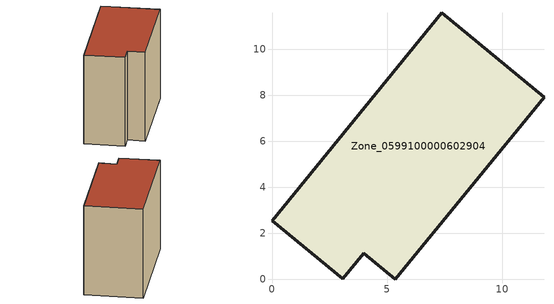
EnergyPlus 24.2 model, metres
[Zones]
Zone_0599100000602904
 floor ground (C_G): 3.99,1.13 3.09,0.02 0,2.53 7.38,11.58 11.83,7.92 5.36,0 z0
 wall outside (C_F): 7.38,11.58 0,2.53 3.09,0.02 3.99,1.13 5.36,0 11.83,7.92 7.38,11.58 z0:9.3
 roof outside (C_R): 5.36,0 11.83,7.92 7.38,11.58 0,2.53 3.09,0.02 3.99,1.13 z9.3
[BUILDING]
Pand.0599100000602904: North Axis=0; Terrain=City; Loads Convergence Tolerance Value=0.04; Temperature Convergence Tolerance Value=0.4; Solar Distribution=FullExterior; Maximum Number of Warmup Days=25; Minimum Number of Warmup Days=1
[Site:Location]
Rotterdam.The.Hague.AP_ZH_NLD Design_Conditions: Latitude=51.96; Longitude=4.45; Time Zone=1; Elevation=-4.5
[SITE:GROUNDTEMPERATURE:BUILDINGSURFACE]
18, 18, 18, 18, 18, 18, 18, 18, 18, 18, 18, 18
[MATERIAL] Thermal Absorptance=0.9; Solar Absorptance=0.7; Visible Absorptance=0.7
Name | Roughness | Thickness | Conductivity | Density | Specific Heat
G.TI.1946 | MediumSmooth | 0.15 | 1 | 540 | 1210
F.TI.1946 | Rough | 0.3 | 0.857143 | 1920 | 840
R.TI.1946 | MediumRough | 0.2 | 0.1 | 1500 | 1000
[CONSTRUCTION]
C_G: G.TI.1946
C_F: F.TI.1946
C_R: R.TI.1946
[ZONE]
Zone_0599100000602904: Type=1; Multiplier=1; Ceiling Height=Autocalculate; Volume=Autocalculate; Floor Area=autocalculate; Part of Total Floor Area=Yes
[ZONEINFILTRATION:DESIGNFLOWRATE]
Infil_Zone_0599100000602904: Zone or ZoneList or Space or SpaceList=Zone_0599100000602904; Schedule=AlwaysOn; Design Flow Rate Calculation Method=Flow/Area; Flow Rate per Floor Area=0.003; Constant Term Coefficient=1; Temperature Term Coefficient=0; Velocity Term Coefficient=0; Velocity Squared Term Coefficient=0
[HVACTEMPLATE:ZONE:IDEALLOADSAIRSYSTEM]
Zone_0599100000602904: Maximum Heating Supply Air Temperature=50; Minimum Cooling Supply Air Temperature=13; Maximum Heating Supply Air Humidity Ratio=0.0156; Minimum Cooling Supply Air Humidity Ratio=0.0077; Heating Limit=NoLimit; Cooling Limit=NoLimit; Dehumidification Control Type=ConstantSensibleHeatRatio; Cooling Sensible Heat Ratio=0.7; Dehumidification Setpoint=60; Humidification Control Type=None; Humidification Setpoint=30; Outdoor Air Method=None; Outdoor Air Flow Rate per Person=0.00944; Outdoor Air Flow Rate per Zone Floor Area=0; Outdoor Air Flow Rate per Zone=0; Demand Controlled Ventilation Type=None; Outdoor Air Economizer Type=NoEconomizer; Heat Recovery Type=None; Sensible Heat Recovery Effectiveness=0.7; Latent Heat Recovery Effectiveness=0.65
[ZONECONTROL:THERMOSTAT]
ThermostatControl_Zone_0599100000602904: Zone or ZoneList=Zone_0599100000602904; Control Type Schedule=DualSetpointControlType; Control 1=Thermostat_Zone_0599100000602904; Temperature Difference Between Cutout And Setpoint=0
[THERMOSTATSETPOINT:DUALSETPOINT]
Thermostat_Zone_0599100000602904: Heating Setpoint Temperature Schedule=HeatingSetpoint_Zone_0599100000602904; Cooling Setpoint Temperature Schedule=CoolingSetpoint_Zone_0599100000602904
[SCHEDULE:COMPACT]
HeatingSetpoint_Zone_0599100000602904: Through: 12/31, For: AllDays, Until: 24:00, 21
CoolingSetpoint_Zone_0599100000602904: Through: 12/31, For: AllDays, Until: 24:00, 24
DualSetpointControlType: Through: 12/31, For: AllDays, Until: 24:00, 4
AlwaysOn: Through: 12/31, For: AllDays, Until: 24:00, 1
